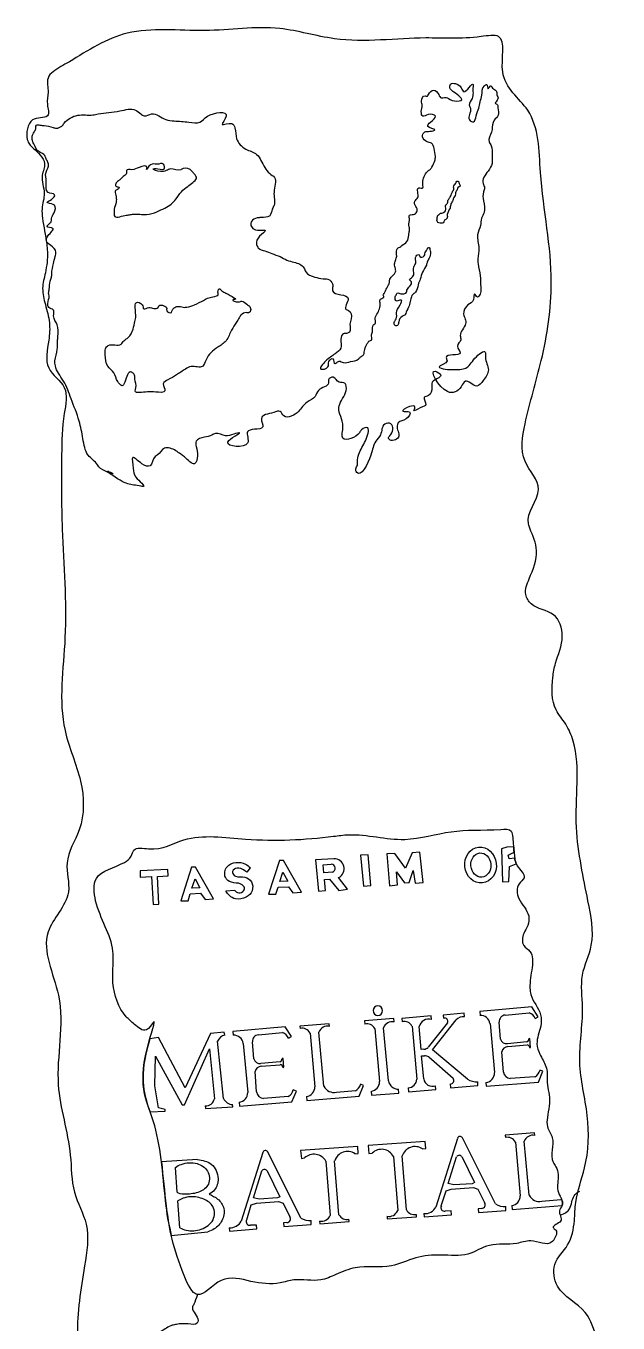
# Model space of a CAD drawing. Header units: millimetres. Extents: x -29311 to -3405, y 28913 to 42880.
# Drawn here: x -19828.2 to -19667.5, y 34679.3 to 35031.3 of the extents above; entities that cross this region are included whole.
import ezdxf

# ---------------------------------------------------------------- set-up
doc = ezdxf.new("R2010")
doc.units = ezdxf.units.MM
doc.layers.add('Yazılar', color=253, linetype='Continuous')

# ---------------------------------------------------------------- blocks, each defined once
blk = doc.blocks.new('ANTET')
at = {"layer": 'Yazılar', "color": 0}
for p, q in [((-18476.6, -52135.46, 0), (-18477.33, -52135.67, 0)), ((-18477.33, -52135.67, 0), (-18477.18, -52140.16, 0)), ((-18475.69, -52135.39, 0), (-18476.6, -52135.46, 0)), ((-18507.48, -52137.28, 0), (-18508.96, -52141.83, 0)), ((-18506.92, -52137.25, 0), (-18507.48, -52137.28, 0)), ((-18504.5, -52141.57, 0), (-18506.92, -52137.25, 0)), ((-18500.09, -52137.02, 0), (-18502.56, -52137.16, 0)), ((-18502.56, -52137.16, 0), (-18502.18, -52141.43, 0)), ((-18495.45, -52136.5, 0), (-18496.45, -52136.55, 0)), ((-18496.45, -52136.55, 0), (-18496.06, -52140.74, 0)), ((-18495.08, -52140.64, 0), (-18495.45, -52136.5, 0)), ((-18491.8, -52136.3, 0), (-18492.9, -52136.36, 0)), ((-18492.9, -52136.36, 0), (-18492.54, -52140.68, 0)), ((-18490.37, -52138.29, 0), (-18491.8, -52136.3, 0)), ((-18489.46, -52136.23, 0), (-18490.37, -52138.29, 0)), ((-18488.41, -52136.11, 0), (-18489.46, -52136.23, 0)), ((-18487.95, -52140.25, 0), (-18488.41, -52136.11, 0)), ((-18476.42, -52136.54, 0), (-18475.62, -52136.14, 0)), ((-18476.29, -52137.04, 0), (-18476.42, -52136.54, 0)), ((-18475.54, -52136.93, 0), (-18476.29, -52137.04, 0)), ((-18522.62, -52138.49, 0), (-18526.4, -52138.66, 0)), ((-18526.4, -52138.66, 0), (-18526.4, -52139.52, 0)), ((-18522.57, -52139.34, 0), (-18522.62, -52138.49, 0)), ((-18519.41, -52138.18, 0), (-18520.88, -52142.73, 0)), ((-18518.86, -52138.16, 0), (-18519.41, -52138.18, 0)), ((-18516.42, -52142.47, 0), (-18518.86, -52138.16, 0)), ((-18511.87, -52138.85, 0), (-18511.42, -52138.26, 0)), ((-18507.43, -52140.09, 0), (-18507, -52138.85, 0)), ((-18507, -52138.85, 0), (-18506.33, -52140.05, 0)), ((-18501.54, -52137.84, 0), (-18500.44, -52137.77, 0)), ((-18501.46, -52138.93, 0), (-18501.54, -52137.84, 0)), ((-18500.29, -52138.84, 0), (-18501.46, -52138.93, 0)), ((-18491.44, -52140.57, 0), (-18491.58, -52138.8, 0)), ((-18491.58, -52138.8, 0), (-18490.48, -52140.3, 0)), ((-18489.86, -52140.25, 0), (-18489.34, -52138.61, 0)), ((-18489.34, -52138.61, 0), (-18489.05, -52140.32, 0)), ((-18476.34, -52140.11, 0), (-18476.23, -52138.08, 0)), ((-18476.23, -52138.08, 0), (-18475.33, -52137.69, 0)), ((-18526.4, -52139.52, 0), (-18524.84, -52139.43, 0)), ((-18524.84, -52139.43, 0), (-18524.62, -52143.23, 0)), ((-18524.03, -52139.41, 0), (-18522.57, -52139.34, 0)), ((-18523.86, -52143.19, 0), (-18524.03, -52139.41, 0)), ((-18519.36, -52140.99, 0), (-18518.93, -52139.75, 0)), ((-18518.26, -52140.95, 0), (-18519.36, -52140.99, 0)), ((-18518.93, -52139.75, 0), (-18518.26, -52140.95, 0)), ((-18507.95, -52141.83, 0), (-18507.64, -52140.88, 0)), ((-18507.64, -52140.88, 0), (-18506.24, -52140.81, 0)), ((-18506.33, -52140.05, 0), (-18507.43, -52140.09, 0)), ((-18506.24, -52140.81, 0), (-18505.64, -52141.64, 0)), ((-18501.35, -52139.85, 0), (-18500.69, -52139.78, 0)), ((-18501.23, -52141.34, 0), (-18501.35, -52139.85, 0)), ((-18500.69, -52139.78, 0), (-18499.42, -52141.31, 0)), ((-18498.25, -52141.16, 0), (-18499.44, -52139.58, 0)), ((-18496.06, -52140.74, 0), (-18495.08, -52140.64, 0)), ((-18492.54, -52140.68, 0), (-18491.44, -52140.57, 0)), ((-18490.48, -52140.3, 0), (-18489.86, -52140.25, 0)), ((-18489.05, -52140.32, 0), (-18487.95, -52140.25, 0)), ((-18477.18, -52140.16, 0), (-18476.34, -52140.11, 0)), ((-18520.88, -52142.73, 0), (-18519.88, -52142.73, 0)), ((-18519.88, -52142.73, 0), (-18519.57, -52141.78, 0)), ((-18519.57, -52141.78, 0), (-18518.17, -52141.71, 0)), ((-18518.17, -52141.71, 0), (-18517.57, -52142.54, 0)), ((-18517.57, -52142.54, 0), (-18516.42, -52142.47, 0)), ((-18513.51, -52141.33, 0), (-18514.73, -52141.43, 0)), ((-18508.96, -52141.83, 0), (-18507.95, -52141.83, 0)), ((-18505.64, -52141.64, 0), (-18504.5, -52141.57, 0)), ((-18502.18, -52141.43, 0), (-18501.23, -52141.34, 0)), ((-18499.42, -52141.31, 0), (-18498.25, -52141.16, 0)), ((-18524.62, -52143.23, 0), (-18523.86, -52143.19, 0)), ((-18486.89, -52158.35, 0), (-18490.87, -52158.69, 0)), ((-18486.85, -52158.83, 0), (-18486.89, -52158.35, 0)), ((-18482.39, -52157.97, 0), (-18485.24, -52158.23, 0)), ((-18485.24, -52158.23, 0), (-18485.2, -52158.66, 0)), ((-18482.34, -52158.44, 0), (-18482.39, -52157.97, 0)), ((-18473.2, -52157.13, 0), (-18480.29, -52157.76, 0)), ((-18480.29, -52157.76, 0), (-18480.25, -52158.27, 0)), ((-18476.85, -52158.23, 0), (-18473.56, -52157.92, 0)), ((-18472.36, -52158.47, 0), (-18473.2, -52157.13, 0)), ((-18472.75, -52158.68, 0), (-18472.36, -52158.47, 0)), ((-18506.69, -52159.81, 0), (-18513.78, -52160.44, 0)), ((-18505.85, -52161.15, 0), (-18506.69, -52159.81, 0)), ((-18500.72, -52159.4, 0), (-18504.69, -52159.74, 0)), ((-18504.69, -52159.74, 0), (-18504.66, -52160.06, 0)), ((-18500.68, -52159.76, 0), (-18500.72, -52159.4, 0)), ((-18491.95, -52158.68, 0), (-18495.92, -52159.03, 0)), ((-18495.92, -52159.03, 0), (-18495.88, -52159.46, 0)), ((-18494.54, -52160.06, 0), (-18493.88, -52167.25, 0)), ((-18492.68, -52167.17, 0), (-18493.34, -52159.96, 0)), ((-18491.9, -52159.16, 0), (-18491.95, -52158.68, 0)), ((-18490.87, -52158.69, 0), (-18490.82, -52159.13, 0)), ((-18489.48, -52159.73, 0), (-18488.83, -52166.91, 0)), ((-18488.25, -52162.9, 0), (-18488.53, -52159.79, 0)), ((-18484.65, -52159.29, 0), (-18487.3, -52162.6, 0)), ((-18486.7, -52162.96, 0), (-18483.48, -52158.88, 0)), ((-18478.89, -52159.39, 0), (-18478.28, -52166.04, 0)), ((-18477.46, -52161.49, 0), (-18477.63, -52159.17, 0)), ((-18523.89, -52161.26, 0), (-18525.08, -52161.46, 0)), ((-18520.26, -52168.11, 0), (-18523.89, -52161.26, 0)), ((-18516.85, -52160.74, 0), (-18520.26, -52168.11, 0)), ((-18514.96, -52160.56, 0), (-18516.85, -52160.74, 0)), ((-18515.05, -52169.54, 0), (-18515.88, -52161.78, 0)), ((-18514.9, -52160.95, 0), (-18514.96, -52160.56, 0)), ((-18513.78, -52160.44, 0), (-18513.74, -52160.96, 0)), ((-18512.38, -52162.07, 0), (-18511.77, -52168.73, 0)), ((-18510.94, -52164.17, 0), (-18511.12, -52161.85, 0)), ((-18510.33, -52160.91, 0), (-18507.05, -52160.61, 0)), ((-18506.23, -52161.37, 0), (-18505.85, -52161.15, 0)), ((-18503.32, -52160.66, 0), (-18502.65, -52167.96, 0)), ((-18501.45, -52167.88, 0), (-18502.12, -52160.55, 0)), ((-18473.88, -52161.88, 0), (-18476.53, -52162.11, 0)), ((-18473.5, -52161.42, 0), (-18473.63, -52161.44, 0)), ((-18473.39, -52162.63, 0), (-18473.5, -52161.42, 0)), ((-18524.4, -52167.84, 0), (-18524.3, -52163.81, 0)), ((-18524.3, -52163.81, 0), (-18520.66, -52170.42, 0)), ((-18520.38, -52170.42, 0), (-18516.97, -52162.81, 0)), ((-18516.97, -52162.81, 0), (-18516.3, -52169.57, 0)), ((-18487.86, -52162.87, 0), (-18488.25, -52162.9, 0)), ((-18488.17, -52163.77, 0), (-18487.79, -52163.74, 0)), ((-18487.88, -52166.88, 0), (-18488.17, -52163.77, 0)), ((-18481.94, -52166.92, 0), (-18486.7, -52162.96, 0)), ((-18477.08, -52165.97, 0), (-18477.27, -52163.21, 0)), ((-18476.46, -52162.5, 0), (-18473.87, -52162.27, 0)), ((-18473.51, -52162.64, 0), (-18473.39, -52162.63, 0)), ((-18507.37, -52164.57, 0), (-18510.02, -52164.79, 0)), ((-18509.95, -52165.18, 0), (-18507.36, -52164.96, 0)), ((-18506.99, -52164.11, 0), (-18507.12, -52164.12, 0)), ((-18506.88, -52165.31, 0), (-18506.99, -52164.11, 0)), ((-18506.99, -52165.32, 0), (-18506.88, -52165.31, 0)), ((-18487.19, -52163.91, 0), (-18483.89, -52166.78, 0)), ((-18510.57, -52168.65, 0), (-18510.76, -52165.9, 0)), ((-18480.53, -52167.79, 0), (-18480.56, -52167.27, 0)), ((-18479.44, -52167.37, 0), (-18479.4, -52167.88, 0)), ((-18479.4, -52167.88, 0), (-18472.3, -52167.31, 0)), ((-18472.79, -52166.59, 0), (-18476.14, -52166.85, 0)), ((-18472.3, -52167.31, 0), (-18471.7, -52165.84, 0)), ((-18471.7, -52165.84, 0), (-18472.11, -52165.7, 0)), ((-18523.88, -52170.83, 0), (-18524.4, -52167.84, 0)), ((-18505.78, -52170, 0), (-18505.18, -52168.53, 0)), ((-18505.18, -52168.53, 0), (-18505.6, -52168.38, 0)), ((-18497.16, -52168.51, 0), (-18499.75, -52168.71, 0)), ((-18496.67, -52169.23, 0), (-18496.07, -52167.76, 0)), ((-18496.07, -52167.76, 0), (-18496.48, -52167.62, 0)), ((-18495.04, -52168.58, 0), (-18495, -52169.09, 0)), ((-18495, -52169.09, 0), (-18491.29, -52168.8, 0)), ((-18491.29, -52168.8, 0), (-18491.32, -52168.28, 0)), ((-18490.01, -52168.11, 0), (-18489.96, -52168.63, 0)), ((-18489.96, -52168.63, 0), (-18486.25, -52168.33, 0)), ((-18486.25, -52168.33, 0), (-18486.28, -52167.82, 0)), ((-18484.29, -52167.57, 0), (-18484.24, -52168.08, 0)), ((-18484.24, -52168.08, 0), (-18480.53, -52167.79, 0)), ((-18523, -52171.05, 0), (-18523.88, -52170.83, 0)), ((-18520.66, -52170.42, 0), (-18520.38, -52170.42, 0)), ((-18517.54, -52170.56, 0), (-18517.53, -52170.9, 0)), ((-18517.53, -52170.9, 0), (-18513.81, -52170.69, 0)), ((-18513.81, -52170.69, 0), (-18513.83, -52170.34, 0)), ((-18512.93, -52170.06, 0), (-18512.88, -52170.57, 0)), ((-18512.88, -52170.57, 0), (-18505.78, -52170, 0)), ((-18506.28, -52169.27, 0), (-18509.62, -52169.53, 0)), ((-18503.81, -52169.29, 0), (-18503.77, -52169.8, 0)), ((-18503.77, -52169.8, 0), (-18496.67, -52169.23, 0)), ((-18525.04, -52171.36, 0), (-18523, -52171.25, 0)), ((-18523, -52171.25, 0), (-18523, -52171.05, 0)), ((-18472.85, -52174.19, 0), (-18476.82, -52174.53, 0)), ((-18472.81, -52174.55, 0), (-18472.85, -52174.19, 0)), ((-18496.85, -52176.05, 0), (-18504.61, -52176.58, 0)), ((-18496.77, -52177.01, 0), (-18496.85, -52176.05, 0)), ((-18487.68, -52175.39, 0), (-18495.45, -52175.92, 0)), ((-18495.45, -52175.92, 0), (-18495.34, -52177.01, 0)), ((-18487.61, -52176.35, 0), (-18487.68, -52175.39, 0)), ((-18483.32, -52174.95, 0), (-18486.23, -52184.27, 0)), ((-18478.14, -52183.85, 0), (-18482.64, -52174.87, 0)), ((-18476.82, -52174.53, 0), (-18476.79, -52174.85, 0)), ((-18475.45, -52175.45, 0), (-18474.78, -52182.75, 0)), ((-18473.58, -52182.68, 0), (-18474.25, -52175.35, 0)), ((-18518.6, -52177.81, 0), (-18523.5, -52178.15, 0)), ((-18509.75, -52176.86, 0), (-18512.66, -52186.18, 0)), ((-18504.57, -52185.76, 0), (-18509.07, -52176.78, 0)), ((-18504.61, -52176.58, 0), (-18504.5, -52177.67, 0)), ((-18504.5, -52177.67, 0), (-18504.06, -52177.61, 0)), ((-18497.22, -52177.04, 0), (-18496.77, -52177.01, 0)), ((-18495.34, -52177.01, 0), (-18494.89, -52176.95, 0)), ((-18492.01, -52177.4, 0), (-18491.42, -52184.74, 0)), ((-18490.23, -52184.65, 0), (-18490.81, -52177.34, 0)), ((-18488.05, -52176.38, 0), (-18487.61, -52176.35, 0)), ((-18484.56, -52181.09, 0), (-18483.43, -52177.44, 0)), ((-18482.73, -52177.43, 0), (-18480.98, -52180.96, 0)), ((-18521.36, -52182.27, 0), (-18521.6, -52178.91, 0)), ((-18510.99, -52183, 0), (-18509.86, -52179.35, 0)), ((-18509.16, -52179.35, 0), (-18507.41, -52182.87, 0)), ((-18501.17, -52178.06, 0), (-18500.59, -52185.4, 0)), ((-18499.39, -52185.31, 0), (-18499.98, -52178, 0)), ((-18483.79, -52181.28, 0), (-18484.56, -52181.09, 0)), ((-18481.31, -52181.12, 0), (-18483.79, -52181.28, 0)), ((-18480.98, -52180.96, 0), (-18481.31, -52181.12, 0)), ((-18510.22, -52183.19, 0), (-18510.99, -52183, 0)), ((-18507.74, -52183.03, 0), (-18510.22, -52183.19, 0)), ((-18507.41, -52182.87, 0), (-18507.74, -52183.03, 0)), ((-18485.5, -52184.11, 0), (-18484.86, -52182.05, 0)), ((-18484.86, -52182.05, 0), (-18484.17, -52181.83, 0)), ((-18484.17, -52181.83, 0), (-18481.15, -52181.62, 0)), ((-18481.15, -52181.62, 0), (-18480.55, -52181.83, 0)), ((-18480.55, -52181.83, 0), (-18479.63, -52183.67, 0)), ((-18521, -52187.11, 0), (-18521.27, -52183.43, 0)), ((-18511.92, -52186.02, 0), (-18511.29, -52183.96, 0)), ((-18511.29, -52183.96, 0), (-18510.6, -52183.75, 0)), ((-18510.6, -52183.75, 0), (-18507.58, -52183.53, 0)), ((-18507.58, -52183.53, 0), (-18506.98, -52183.74, 0)), ((-18506.98, -52183.74, 0), (-18506.06, -52185.58, 0)), ((-18484.15, -52184.8, 0), (-18484.98, -52184.83, 0)), ((-18484.11, -52185.31, 0), (-18484.15, -52184.8, 0)), ((-18480.03, -52184.46, 0), (-18480.49, -52184.5, 0)), ((-18480.49, -52184.5, 0), (-18480.44, -52185.01, 0)), ((-18480.44, -52185.01, 0), (-18476.73, -52184.72, 0)), ((-18476.73, -52184.72, 0), (-18476.76, -52184.2, 0)), ((-18475.94, -52184.08, 0), (-18475.89, -52184.59, 0)), ((-18475.89, -52184.59, 0), (-18469.1, -52184.05, 0)), ((-18469.29, -52183.3, 0), (-18471.87, -52183.5, 0)), ((-18510.58, -52186.71, 0), (-18511.41, -52186.74, 0)), ((-18510.54, -52187.22, 0), (-18510.58, -52186.71, 0)), ((-18506.46, -52186.37, 0), (-18506.92, -52186.41, 0)), ((-18506.92, -52186.41, 0), (-18506.87, -52186.92, 0)), ((-18506.87, -52186.92, 0), (-18503.16, -52186.63, 0)), ((-18503.16, -52186.63, 0), (-18503.19, -52186.11, 0)), ((-18502.04, -52186.18, 0), (-18502.01, -52186.54, 0)), ((-18502.01, -52186.54, 0), (-18498.03, -52186.24, 0)), ((-18498.03, -52186.24, 0), (-18498.06, -52185.93, 0)), ((-18492.87, -52185.52, 0), (-18492.84, -52185.88, 0)), ((-18492.84, -52185.88, 0), (-18488.87, -52185.58, 0)), ((-18488.87, -52185.58, 0), (-18488.89, -52185.27, 0)), ((-18487.87, -52185.16, 0), (-18487.82, -52185.62, 0)), ((-18487.82, -52185.62, 0), (-18484.11, -52185.31, 0)), ((-18522.15, -52188.15, 0), (-18517.2, -52187.63, 0)), ((-18514.3, -52187.07, 0), (-18514.25, -52187.53, 0)), ((-18514.25, -52187.53, 0), (-18510.54, -52187.22, 0))]:
    blk.add_line(p, q, dxfattribs=at)
for centre, radius, start, end in [((-18500.04, -52138.37, 0), 1.35, 296.3146, 92.2448), ((-18500.44, -52138.32, 0), 0.544, 285.7002, 89.8304), ((-18494.11, -52157.63, 0), 0.643, 0, 180), ((-18494.11, -52157.63, 0), 0.643, 180, 0), ((-18482.46, -52159.84, 0), 1.4, 85.2348, 136.878), ((-18480.2, -52159.59, 0), 1.32, 8.9885, 92.4504), ((-18476.79, -52159.07, 0), 0.845, 93.5753, 186.7171), ((-18474.05, -52159.26, 0), 1.43, 24.0941, 70.1751), ((-18504.36, -52161.19, 0), 1.17, 26.8717, 104.7206), ((-18500.93, -52161.01, 0), 1.28, 78.7508, 159.2348), ((-18495.58, -52160.59, 0), 1.17, 26.8717, 104.7206), ((-18492.15, -52160.41, 0), 1.28, 78.7508, 159.2348), ((-18490.53, -52160.26, 0), 1.17, 26.8717, 104.7206), ((-18487.22, -52160.13, 0), 1.35, 73.9687, 165.5707), ((-18485.05, -52159.08, 0), 0.445, 331.9713, 109.8082), ((-18514.69, -52162.19, 0), 1.25, 99.5329, 160.7685), ((-18513.68, -52162.28, 0), 1.32, 8.9885, 92.4504), ((-18510.28, -52161.75, 0), 0.845, 93.5753, 186.7171), ((-18507.53, -52161.95, 0), 1.43, 24.0941, 70.1751), ((-18476.67, -52161.31, 0), 0.808, 192.7116, 279.6506), ((-18474.09, -52161.47, 0), 0.459, 296.8534, 4.4459), ((-18488.06, -52161.7, 0), 1.19, 279.6077, 310.0793), ((-18487.81, -52164.93, 0), 1.19, 58.769, 89.2406), ((-18476.42, -52163.37, 0), 0.87, 92.8643, 169.9091), ((-18473.89, -52162.66, 0), 0.385, 2.7673, 86.8525), ((-18510.16, -52163.99, 0), 0.808, 192.7116, 279.6506), ((-18509.9, -52166.05, 0), 0.87, 92.8643, 169.9091), ((-18507.58, -52164.16, 0), 0.459, 296.8534, 4.4459), ((-18507.38, -52165.34, 0), 0.385, 2.7673, 86.8525), ((-18495.22, -52167.25, 0), 1.34, 277.5487, 0.0587), ((-18491.34, -52166.92, 0), 1.36, 190.5203, 271.082), ((-18490.06, -52166.88, 0), 1.23, 272.4392, 358.5524), ((-18486.7, -52166.7, 0), 1.2, 188.6528, 290.3313), ((-18484.28, -52167.09, 0), 0.489, 268.8969, 38.1412), ((-18480.75, -52165.13, 0), 2.15, 236.5586, 275.1283), ((-18479.62, -52166.05, 0), 1.34, 277.5487, 0.0587), ((-18476.06, -52165.82, 0), 1.03, 188.142, 265.8309), ((-18473.49, -52165.35, 0), 1.43, 299.5441, 345.6252), ((-18513.11, -52168.73, 0), 1.34, 277.5487, 0.0587), ((-18509.55, -52168.5, 0), 1.03, 188.142, 265.8309), ((-18506.98, -52168.03, 0), 1.43, 299.5441, 345.6252), ((-18503.99, -52167.96, 0), 1.34, 277.5487, 0.0587), ((-18500.05, -52167.15, 0), 1.58, 207.6157, 280.9899), ((-18497.86, -52167.27, 0), 1.43, 299.5441, 345.6252), ((-18517.49, -52169.35, 0), 1.21, 267.7324, 349.4348), ((-18513.85, -52169.05, 0), 1.3, 202.1449, 271.1655), ((-18489.07, -52177.9, 0), 1.83, 56.328, 162.1932), ((-18482.96, -52175.06, 0), 0.375, 29.8612, 162.6497), ((-18476.49, -52175.98, 0), 1.17, 26.8717, 104.7206), ((-18473.06, -52175.8, 0), 1.28, 78.7508, 159.2348), ((-18509.39, -52176.97, 0), 0.375, 29.8612, 162.6497), ((-18502.79, -52178.93, 0), 1.83, 28.1277, 133.9929), ((-18498.23, -52178.56, 0), 1.83, 56.328, 162.1932), ((-18493.62, -52178.27, 0), 1.83, 28.1277, 133.9929), ((-18483.08, -52177.68, 0), 0.427, 35.0991, 145.0732), ((-18509.51, -52179.59, 0), 0.427, 35.0991, 145.0732), ((-18476.12, -52182.75, 0), 1.34, 277.5487, 0.0587), ((-18472.18, -52181.94, 0), 1.58, 207.6157, 280.9899), ((-18469.99, -52182.06, 0), 1.43, 299.5441, 304.8334), ((-18492.61, -52184.27, 0), 1.28, 258.0713, 338.5553), ((-18489.18, -52184.13, 0), 1.17, 206.1921, 284.0411), ((-18487.77, -52183.39, 0), 1.78, 266.9534, 330.1797), ((-18485.07, -52184.35, 0), 0.489, 151.1208, 280.3652), ((-18480.02, -52183.97, 0), 0.489, 268.8969, 38.1412), ((-18476.95, -52182.05, 0), 2.15, 236.5586, 275.1283), ((-18514.2, -52185.3, 0), 1.78, 266.9534, 330.1797), ((-18511.5, -52186.26, 0), 0.489, 151.1208, 280.3652), ((-18506.45, -52185.88, 0), 0.489, 268.8969, 38.1412), ((-18503.38, -52183.97, 0), 2.15, 236.5586, 275.1283), ((-18501.78, -52184.93, 0), 1.28, 258.0713, 338.5553), ((-18498.34, -52184.79, 0), 1.17, 206.1921, 284.0411)]:
    blk.add_arc(centre, radius, start, end, dxfattribs=at)
for centre, major_axis, ratio in [((-18480.18, -52137.87, 0), (0.26, -2.41), 0.888812), ((-18480.13, -52137.88, 0), (0.14, -1.64), 0.823942)]:
    blk.add_ellipse(centre, major_axis=major_axis, ratio=ratio, dxfattribs=at)
for points, knots in [([(-18535.99, -52028.91, 0), (-18533.48, -52027.35, 0), (-18527.87, -52023.78, 0), (-18517.67, -52025.21, 0), (-18508.24, -52023.61, 0), (-18498.51, -52026.7, 0), (-18488.96, -52025.33, 0), (-18482.23, -52025.91, 0), (-18476.31, -52024.86, 0), (-18478.37, -52031.61, 0), (-18472.2, -52035.52, 0), (-18472.3, -52046.38, 0), (-18469.79, -52057.28, 0), (-18471.58, -52068.99, 0), (-18473.97, -52076.61, 0), (-18475.07, -52082.99, 0), (-18470.84, -52086.99, 0), (-18474.22, -52090.25, 0), (-18473.18, -52092.99, 0), (-18472.05, -52095.47, 0), (-18473.34, -52098.45, 0), (-18474.36, -52100.95, 0), (-18473.04, -52103.19, 0), (-18469.89, -52103.27, 0), (-18468.61, -52107.18, 0), (-18469.96, -52109.9, 0), (-18470.54, -52113.21, 0), (-18470.57, -52116.38, 0), (-18468.47, -52118.74, 0), (-18467.11, -52122.03, 0), (-18466.97, -52126.86, 0), (-18467.38, -52132.5, 0), (-18466.57, -52137.86, 0), (-18465.54, -52143.07, 0), (-18464.44, -52148.24, 0), (-18466.8, -52152.8, 0), (-18465.99, -52158.24, 0), (-18467.28, -52164.6, 0), (-18465.34, -52171.75, 0), (-18465.55, -52178.29, 0), (-18467.35, -52182.84, 0), (-18467.37, -52186.42, 0), (-18467.97, -52189.51, 0), (-18470.58, -52191.77, 0), (-18469.91, -52196.12, 0), (-18465.64, -52197.82, 0), (-18464.35, -52202.4, 0), (-18462.86, -52208.13, 0), (-18462.59, -52216.05, 0), (-18465.02, -52224.16, 0), (-18465.05, -52231.84, 0), (-18467.75, -52237.35, 0), (-18465.7, -52243.92, 0), (-18465.78, -52251.68, 0), (-18467.33, -52263.34, 0), (-18466.2, -52270.33, 0), (-18467.78, -52278.88, 0), (-18462.74, -52277.8, 0), (-18464.24, -52285.98, 0), (-18460.74, -52291.2, 0), (-18463.93, -52294.48, 0), (-18465.71, -52296.33, 0), (-18466.12, -52298.45, 0), (-18463.98, -52300.67, 0), (-18468.21, -52302.01, 0), (-18468.02, -52299.02, 0), (-18469.79, -52302.2, 0), (-18467.62, -52304.45, 0), (-18470.78, -52304.33, 0), (-18471.63, -52302.51, 0), (-18472.48, -52304.94, 0), (-18470.14, -52307, 0), (-18474.41, -52306.29, 0), (-18476.6, -52307.57, 0), (-18481.23, -52308.65, 0), (-18480.06, -52305.49, 0), (-18482.96, -52305.02, 0), (-18482.81, -52307.09, 0), (-18484.91, -52307.73, 0), (-18487.24, -52307.08, 0), (-18488.07, -52304.51, 0), (-18490.56, -52304.44, 0), (-18491.74, -52306.25, 0), (-18495.11, -52306.03, 0), (-18498.42, -52305.91, 0), (-18501.52, -52306.72, 0), (-18504.63, -52304.23, 0), (-18504.4, -52306.08, 0), (-18505.5, -52307.69, 0), (-18508.39, -52306, 0), (-18511.23, -52306.38, 0), (-18513.94, -52306.52, 0), (-18516.01, -52305.84, 0), (-18518, -52305.12, 0), (-18519.47, -52305.35, 0), (-18521.31, -52304.5, 0), (-18519.5, -52303.74, 0), (-18517.55, -52304.26, 0), (-18518.6, -52302.27, 0), (-18520.18, -52303.25, 0), (-18520.73, -52300.64, 0), (-18522.77, -52303.89, 0), (-18525.56, -52301.33, 0), (-18529.58, -52301.12, 0), (-18528.9, -52297.68, 0), (-18529.21, -52295.67, 0), (-18529.63, -52293.28, 0), (-18530.33, -52291.2, 0), (-18529.78, -52287.69, 0), (-18530.65, -52281.49, 0), (-18530.99, -52273.96, 0), (-18535.74, -52264.12, 0), (-18531.07, -52254.61, 0), (-18536.11, -52243.65, 0), (-18531.28, -52233.59, 0), (-18534.61, -52222.29, 0), (-18532.93, -52212, 0), (-18535.52, -52201.69, 0), (-18534.14, -52193.66, 0), (-18533.04, -52186.8, 0), (-18535.79, -52182.25, 0), (-18535.6, -52175.65, 0), (-18538.68, -52166.85, 0), (-18535.79, -52156.8, 0), (-18540.9, -52147.46, 0), (-18535.21, -52142.41, 0), (-18536.98, -52137.19, 0), (-18533.85, -52132.68, 0), (-18534.05, -52126.16, 0), (-18537.89, -52118.07, 0), (-18535.97, -52106.21, 0), (-18537.06, -52093.91, 0), (-18537.09, -52083.62, 0), (-18536.95, -52077.44, 0), (-18535.92, -52072.87, 0), (-18539.62, -52070.62, 0), (-18538.76, -52067.1, 0), (-18538.56, -52064.25, 0), (-18539.23, -52061.94, 0), (-18539.81, -52059.66, 0), (-18539.13, -52057.3, 0), (-18538.9, -52055.27, 0), (-18539.12, -52052.79, 0), (-18539.58, -52050.84, 0), (-18539.8, -52048.55, 0), (-18539.09, -52046.64, 0), (-18540.03, -52044.62, 0), (-18538.88, -52042.39, 0), (-18540.92, -52040.64, 0), (-18542.01, -52039.54, 0), (-18541.61, -52036.67, 0), (-18539.98, -52036.53, 0), (-18538.53, -52036.35, 0), (-18539.17, -52034.54, 0), (-18538.71, -52033.01, 0), (-18539.3, -52030.79, 0), (-18537.51, -52029.79, 0), (-18536.46, -52029.14, 0), (-18535.99, -52028.91, 0)], [0, 0, 0, 0, 0.881414, 1.936383, 2.954443, 3.709645, 4.947379, 5.699414, 5.937772, 6.417387, 7.040144, 7.900896, 9.401569, 10.468242, 11.357192, 11.861116, 12.287399, 12.774481, 12.836556, 13.152515, 13.550317, 13.765992, 13.913776, 14.249954, 14.566443, 14.944251, 15.140121, 15.582304, 15.813577, 16.063877, 16.634583, 17.239381, 17.761687, 18.24688, 18.853317, 19.273726, 19.713525, 20.456569, 21.18741, 21.899033, 22.381281, 22.629331, 22.971697, 23.289416, 23.584904, 24.103549, 24.501799, 24.935182, 25.906791, 26.816319, 27.452759, 28.202159, 28.520229, 29.465063, 30.544385, 31.855135, 32.187026, 32.324574, 33.092549, 33.698199, 34.084971, 34.293946, 34.47328, 34.684831, 34.974274, 35.067715, 35.289147, 35.495874, 35.737033, 35.808593, 35.973804, 36.154282, 36.486352, 36.651609, 37.091679, 37.210773, 37.42482, 37.540704, 37.70472, 37.974344, 38.196185, 38.425369, 38.529096, 38.807935, 39.312252, 39.532264, 39.848401, 39.894212, 40.034097, 40.331047, 40.679555, 40.917913, 41.126981, 41.336004, 41.520283, 41.627194, 41.750148, 41.91749, 42.036987, 42.156143, 42.31932, 42.462502, 42.899586, 43.187305, 43.426224, 43.750185, 43.910186, 44.090938, 44.521944, 44.872048, 46.004823, 46.758728, 48.008643, 48.79577, 50.162961, 51.016604, 52.23522, 53.216359, 54.174811, 54.743182, 55.204335, 55.708284, 56.666486, 57.888545, 58.757827, 59.364356, 59.75877, 60.237093, 60.897045, 61.615856, 62.875365, 64.350964, 65.358879, 65.918997, 66.270735, 66.609962, 66.985634, 67.224024, 67.477458, 67.700398, 67.914285, 68.199665, 68.309984, 68.660088, 68.78967, 69.009963, 69.260361, 69.420373, 69.659338, 69.834449, 70.104088, 70.217456, 70.313174, 70.468922, 70.634108, 70.82651, 71.060195, 71.169402, 71.169402, 71.169402, 71.169402]), ([(-18487, -52054.53, 0), (-18487.05, -52054.3, 0), (-18487.13, -52053.9, 0), (-18487.51, -52054.48, 0), (-18487.75, -52054.79, 0), (-18487.75, -52055.38, 0), (-18488.46, -52055.51, 0), (-18488.46, -52054.94, 0), (-18489.27, -52055.36, 0), (-18488.71, -52056.13, 0), (-18489.38, -52056.75, 0), (-18489.21, -52057.45, 0), (-18489.24, -52058.12, 0), (-18490.04, -52058.45, 0), (-18489.37, -52058.78, 0), (-18489.78, -52059.41, 0), (-18490.19, -52059.72, 0), (-18490.18, -52060.31, 0), (-18490.78, -52060.42, 0), (-18491.15, -52060.35, 0), (-18491.53, -52060.21, 0), (-18491.61, -52060.57, 0), (-18491.87, -52060.84, 0), (-18491.66, -52061.5, 0), (-18491.24, -52061.27, 0), (-18490.72, -52061.16, 0), (-18491.24, -52062.22, 0), (-18491.73, -52062.75, 0), (-18491.46, -52063.68, 0), (-18491.84, -52064.07, 0), (-18491.98, -52064.41, 0), (-18491.77, -52064.78, 0), (-18491.28, -52064.64, 0), (-18491.34, -52064, 0), (-18490.97, -52063.44, 0), (-18490.36, -52063.27, 0), (-18490.21, -52062.65, 0), (-18489.84, -52062.07, 0), (-18489.69, -52061.28, 0), (-18489.57, -52060.72, 0), (-18489.3, -52060.36, 0), (-18488.77, -52060.05, 0), (-18488.71, -52059.19, 0), (-18488.31, -52058.34, 0), (-18488.11, -52057.37, 0), (-18487.54, -52056.71, 0), (-18487.42, -52056, 0), (-18487.13, -52055.48, 0), (-18486.91, -52054.95, 0), (-18486.99, -52054.61, 0), (-18487, -52054.53, 0)], [0, 0, 0, 0, 0.049372, 0.082257, 0.153082, 0.184188, 0.244524, 0.26784, 0.31194, 0.404782, 0.469515, 0.5432, 0.605448, 0.663391, 0.698154, 0.758589, 0.829022, 0.85686, 0.91568, 0.96551, 0.990262, 1.008561, 1.058764, 1.105397, 1.155226, 1.174508, 1.242025, 1.359275, 1.443942, 1.477256, 1.517023, 1.546556, 1.58298, 1.627982, 1.716577, 1.764332, 1.79981, 1.895163, 1.973941, 2.036952, 2.064246, 2.106919, 2.211377, 2.292538, 2.393533, 2.50225, 2.544629, 2.604508, 2.682351, 2.706541, 2.706541, 2.706541, 2.706541]), ([(-18513.58, -52060.95, 0), (-18513.97, -52060.7, 0), (-18514.54, -52060.34, 0), (-18515.22, -52060.08, 0), (-18515.62, -52059.56, 0), (-18515.81, -52059.93, 0), (-18515.88, -52060.18, 0), (-18515.61, -52060.66, 0), (-18516.88, -52060.77, 0), (-18517.74, -52061.24, 0), (-18518.91, -52061.88, 0), (-18519.79, -52062.14, 0), (-18520.51, -52062.26, 0), (-18521.04, -52062, 0), (-18521.65, -52062.16, 0), (-18522.05, -52062.48, 0), (-18522.06, -52063.1, 0), (-18522.9, -52062.83, 0), (-18522.69, -52062.26, 0), (-18523.19, -52061.95, 0), (-18523.82, -52061.82, 0), (-18523.95, -52062.37, 0), (-18524.6, -52062.43, 0), (-18525.14, -52062.04, 0), (-18526, -52062.67, 0), (-18525.98, -52061.66, 0), (-18527.07, -52061.33, 0), (-18527.07, -52062.57, 0), (-18526.9, -52063.39, 0), (-18527.17, -52064.48, 0), (-18527.33, -52065.28, 0), (-18527.7, -52065.99, 0), (-18528.09, -52066.43, 0), (-18528.63, -52066.71, 0), (-18529.11, -52067.68, 0), (-18530.47, -52066.96, 0), (-18531.21, -52067.89, 0), (-18531.08, -52068.91, 0), (-18531.05, -52070.22, 0), (-18529.78, -52071.02, 0), (-18529.62, -52072.1, 0), (-18529.19, -52072.61, 0), (-18528.77, -52073.03, 0), (-18528.26, -52071.98, 0), (-18528.02, -52070.65, 0), (-18527.08, -52071.28, 0), (-18527.17, -52072.13, 0), (-18526.78, -52072.85, 0), (-18527.33, -52074.02, 0), (-18525.34, -52073.58, 0), (-18524.41, -52073.7, 0), (-18522.56, -52073.87, 0), (-18523.56, -52072.5, 0), (-18522.38, -52071.96, 0), (-18521.45, -52071.36, 0), (-18520.4, -52070.71, 0), (-18519.31, -52070, 0), (-18517.84, -52070.68, 0), (-18517.36, -52068.76, 0), (-18516.14, -52067.77, 0), (-18514.52, -52066.82, 0), (-18514.11, -52065.35, 0), (-18513.38, -52064.41, 0), (-18512.99, -52063.69, 0), (-18512.64, -52063.16, 0), (-18512.12, -52062.84, 0), (-18511.55, -52063.03, 0), (-18511.32, -52062.57, 0), (-18511.43, -52062.05, 0), (-18512, -52061.81, 0), (-18512.49, -52061.21, 0), (-18513.04, -52061.63, 0), (-18514.28, -52061.17, 0), (-18513.23, -52061.13, 0), (-18513.49, -52061, 0), (-18513.58, -52060.95, 0)], [0, 0, 0, 0, 0.134686, 0.19654, 0.239722, 0.270111, 0.288154, 0.320746, 0.401537, 0.538174, 0.672616, 0.783374, 0.815398, 0.887542, 0.949318, 0.994318, 1.032387, 1.09953, 1.131342, 1.183882, 1.251104, 1.274832, 1.333181, 1.401825, 1.47474, 1.53184, 1.617966, 1.686607, 1.821117, 1.896661, 2.014177, 2.066395, 2.133922, 2.186995, 2.247189, 2.421402, 2.481607, 2.562996, 2.722496, 2.842622, 2.973982, 3.019268, 3.054633, 3.117549, 3.281339, 3.324522, 3.396619, 3.517645, 3.557928, 3.724801, 3.838035, 3.963081, 4.060847, 4.143686, 4.275292, 4.421485, 4.506967, 4.659062, 4.763456, 4.996078, 5.139681, 5.302534, 5.428068, 5.497804, 5.545902, 5.62023, 5.662666, 5.696044, 5.750107, 5.803143, 5.87964, 5.930289, 6.009796, 6.051407, 6.074198, 6.074198, 6.074198, 6.074198]), ([(-18470.23, -52188.73, 0), (-18469.95, -52188.24, 0), (-18469.57, -52187.58, 0), (-18470.76, -52186.85, 0), (-18468.61, -52186.32, 0), (-18469.83, -52184.92, 0), (-18468.59, -52183.72, 0), (-18469.85, -52182.39, 0), (-18469.63, -52180.63, 0), (-18469.58, -52179.2, 0), (-18470.56, -52177.95, 0), (-18470.53, -52176.52, 0), (-18470.18, -52174.82, 0), (-18471.26, -52173.53, 0), (-18471.05, -52171.48, 0), (-18470.6, -52169.61, 0), (-18471.21, -52167.65, 0), (-18471.05, -52166.34, 0), (-18471.32, -52164.86, 0), (-18472.15, -52163.7, 0), (-18472.76, -52161.79, 0), (-18471.94, -52160.06, 0), (-18471.87, -52157.62, 0), (-18473.31, -52156.19, 0), (-18473.57, -52153.91, 0), (-18473.16, -52152.09, 0), (-18472.98, -52149.69, 0), (-18474.66, -52148.83, 0), (-18474.47, -52147.19, 0), (-18473.66, -52146.1, 0), (-18473.45, -52144.2, 0), (-18475.16, -52142.84, 0), (-18475.4, -52140.59, 0), (-18473.72, -52139.43, 0), (-18475.48, -52138.05, 0), (-18475.6, -52136.14, 0), (-18475.78, -52134.65, 0), (-18475.9, -52132.92, 0), (-18479.67, -52133.23, 0), (-18483.9, -52132.91, 0), (-18490.92, -52135.15, 0), (-18496.24, -52133.44, 0), (-18503.42, -52134.44, 0), (-18510.72, -52134.77, 0), (-18519.61, -52133.42, 0), (-18523.88, -52136.18, 0), (-18527.25, -52135.29, 0), (-18527.54, -52136.87, 0), (-18529.35, -52138.17, 0), (-18532.92, -52138.78, 0), (-18532.43, -52144.47, 0), (-18529.85, -52147.85, 0), (-18530.07, -52151.78, 0), (-18530.18, -52154.8, 0), (-18529.14, -52157.84, 0), (-18527.15, -52159.46, 0), (-18525.59, -52160.88, 0), (-18523.81, -52157.74, 0), (-18527.35, -52167.43, 0), (-18523.69, -52172.4, 0), (-18523.1, -52184.28, 0), (-18521.7, -52190.76, 0), (-18518.67, -52197.55, 0), (-18515.36, -52193.19, 0), (-18511.35, -52194.5, 0), (-18508.03, -52194.87, 0), (-18504.97, -52193.84, 0), (-18502.29, -52194.56, 0), (-18499.63, -52193.33, 0), (-18496.56, -52192.03, 0), (-18492.66, -52192.78, 0), (-18489.02, -52190.97, 0), (-18485.49, -52190.65, 0), (-18481.95, -52191.13, 0), (-18478.9, -52188.95, 0), (-18475.79, -52189.56, 0), (-18473.14, -52188.47, 0), (-18471.04, -52189.68, 0), (-18470.31, -52188.83, 0), (-18470.23, -52188.73, 0)], [0, 0, 0, 0, 0.136607, 0.18372, 0.316518, 0.454885, 0.538674, 0.750805, 0.850707, 1.072722, 1.145551, 1.312871, 1.479434, 1.643428, 1.768318, 2.075223, 2.210746, 2.370885, 2.466397, 2.652579, 2.794984, 3.041529, 3.197357, 3.50061, 3.588901, 3.870669, 4.089084, 4.20394, 4.370451, 4.491455, 4.621089, 4.891421, 5.091267, 5.197915, 5.384339, 5.555955, 5.773419, 5.863268, 6.004284, 6.680967, 7.319736, 8.084525, 8.289657, 9.482954, 10.320241, 10.814206, 11.014804, 11.106096, 11.229897, 11.669744, 11.971428, 12.698567, 12.924713, 13.122584, 13.617847, 13.771293, 13.948421, 14.089385, 14.45794, 15.508998, 16.604924, 17.582926, 17.896708, 18.273437, 18.677356, 19.074883, 19.264398, 19.628351, 19.846012, 20.126451, 20.616899, 20.964277, 21.310683, 21.674876, 21.989443, 22.360965, 22.55573, 22.841744, 22.880309, 22.880309, 22.880309, 22.880309]), ([(-18513.51, -52141.33, 0), (-18513.41, -52141.44, 0), (-18513.13, -52141.74, 0), (-18512.43, -52141.61, 0), (-18512.07, -52140.91, 0), (-18512.88, -52140.21, 0), (-18513.93, -52140.42, 0), (-18515.09, -52139.53, 0), (-18514.79, -52137.95, 0), (-18513.4, -52137.41, 0), (-18512.17, -52137.58, 0), (-18511.63, -52138.07, 0), (-18511.42, -52138.26, 0)], [0, 0, 0, 0, 0.0451187, 0.1173415, 0.1723501, 0.2433028, 0.3739764, 0.4801856, 0.6246924, 0.7577294, 0.8891843, 0.9736103, 0.9736103, 0.9736103, 0.9736103]), ([(-18511.87, -52138.85, 0), (-18512.08, -52138.71, 0), (-18512.53, -52138.39, 0), (-18513.38, -52138.13, 0), (-18514.06, -52138.89, 0), (-18513.26, -52139.66, 0), (-18512.22, -52139.31, 0), (-18511.09, -52140.09, 0), (-18511.01, -52141.43, 0), (-18512.02, -52142.38, 0), (-18513.29, -52142.65, 0), (-18514.26, -52142.1, 0), (-18514.58, -52141.64, 0), (-18514.73, -52141.43, 0)], [0, 0, 0, 0, 0.075215, 0.168037, 0.238595, 0.300863, 0.431742, 0.538552, 0.662721, 0.777545, 0.926943, 1.018413, 1.094525, 1.094525, 1.094525, 1.094525]), ([(-18525.08, -52161.46, 0), (-18525.2, -52161.9, 0), (-18526.59, -52166.75, 0), (-18525.82, -52169.16, 0), (-18525.04, -52171.36, 0)], [14.3726589, 14.3726589, 14.3726589, 14.3726589, 14.4579398, 15.2784301, 15.2784301, 15.2784301, 15.2784301]), ([(-18518.6, -52177.81, 0), (-18517.92, -52177.93, 0), (-18516.49, -52178.19, 0), (-18515.58, -52180.22, 0), (-18516.03, -52181.86, 0), (-18516.74, -52182.35, 0), (-18517, -52182.53, 0)], [0, 0, 0, 0, 0.1985698, 0.4157345, 0.5737734, 0.6679622, 0.6679622, 0.6679622, 0.6679622]), ([(-18523.5, -52178.15, 0), (-18523.25, -52180.14, 0), (-18522.96, -52183.75, 0), (-18522.47, -52186.81, 0), (-18522.15, -52188.15, 0)], [16.020145, 16.020145, 16.020145, 16.020145, 16.604924, 17.040544, 17.040544, 17.040544, 17.040544]), ([(-18521.6, -52178.91, 0), (-18521.34, -52178.7, 0), (-18520.42, -52178.26, 0), (-18518.76, -52178.12, 0), (-18516.98, -52179.22, 0), (-18516.82, -52181.26, 0), (-18518.39, -52182.41, 0), (-18519.86, -52182.54, 0), (-18520.95, -52182.52, 0), (-18521.3, -52182.31, 0), (-18521.36, -52182.27, 0)], [0, 0, 0, 0, 0.085547, 0.301464, 0.475292, 0.652989, 0.813559, 0.998141, 1.10075, 1.122549, 1.122549, 1.122549, 1.122549]), ([(-18521, -52187.11, 0), (-18520.72, -52187.22, 0), (-18519.79, -52187.59, 0), (-18518.05, -52187.44, 0), (-18516.24, -52186.27, 0), (-18516.21, -52184.11, 0), (-18517.79, -52183.06, 0), (-18519.27, -52182.78, 0), (-18520.5, -52183.02, 0), (-18521.04, -52183.3, 0), (-18521.27, -52183.43, 0)], [0, 0, 0, 0, 0.09269, 0.296786, 0.501074, 0.679681, 0.837468, 1.023558, 1.125211, 1.205101, 1.205101, 1.205101, 1.205101]), ([(-18517, -52182.53, 0), (-18516.6, -52182.72, 0), (-18515.72, -52183.12, 0), (-18514.81, -52184.48, 0), (-18515.11, -52186.17, 0), (-18516.12, -52187.21, 0), (-18516.9, -52187.51, 0), (-18517.2, -52187.63, 0)], [0, 0, 0, 0, 0.131143, 0.2878449, 0.4517938, 0.6033194, 0.70123, 0.70123, 0.70123, 0.70123]), ([(-18469.38, -52185.38, 0), (-18468.73, -52185.14, 0), (-18468.03, -52184.7, 0), (-18467.76, -52183.36, 0), (-18467.41, -52182.39, 0), (-18466.72, -52182.13, 0)], [0.018942, 0.018942, 0.018942, 0.018942, 0.1582173, 0.2568688, 0.4230865, 0.4230865, 0.4230865, 0.4230865]), ([(-18518.6, -52196.15, 0), (-18518.8, -52196.67, 0), (-18518.95, -52197.25, 0), (-18519.62, -52198.35, 0), (-18518.28, -52199.13, 0), (-18518.75, -52200.34, 0), (-18520.08, -52200.03, 0), (-18521.11, -52200.12, 0), (-18522.41, -52200.37, 0), (-18523.69, -52201.32, 0), (-18525.41, -52202.08, 0), (-18526.93, -52202.91, 0), (-18528.3, -52203.61, 0), (-18528.41, -52205.39, 0), (-18530.3, -52205.5, 0), (-18530.56, -52207.83, 0), (-18527.34, -52208.18, 0), (-18529.2, -52210.06, 0), (-18529.17, -52211.72, 0), (-18527.16, -52211.57, 0), (-18527.83, -52213.74, 0), (-18526.91, -52214.86, 0), (-18527.06, -52216.64, 0), (-18524.06, -52216.22, 0), (-18522.18, -52221.79, 0), (-18525.93, -52221.8, 0), (-18527.56, -52220.43, 0), (-18526.59, -52218.37, 0), (-18528.69, -52217.75, 0), (-18527.65, -52215.74, 0), (-18531.26, -52214.98, 0), (-18530.11, -52218.04, 0), (-18531.54, -52220.87, 0), (-18527.41, -52220.91, 0), (-18528.73, -52222.63, 0), (-18528.19, -52224.75, 0), (-18527.17, -52227.44, 0), (-18528.34, -52230.22, 0), (-18528.09, -52231.98, 0), (-18528.38, -52233.79, 0), (-18529.46, -52233.26, 0), (-18530.2, -52234.4, 0), (-18529.54, -52235.56, 0), (-18530.38, -52237.39, 0), (-18527.49, -52237.68, 0), (-18529.04, -52240.28, 0), (-18527.72, -52243.03, 0), (-18530.36, -52242.72, 0), (-18530.45, -52244.63, 0), (-18529.85, -52245.76, 0), (-18528.73, -52245.87, 0), (-18528.68, -52247.05, 0), (-18528.68, -52248.01, 0), (-18528.74, -52249.61, 0), (-18530.55, -52249.12, 0), (-18530.02, -52251.22, 0), (-18530.02, -52252.56, 0), (-18530.05, -52254.86, 0), (-18529.83, -52257.22, 0), (-18529.99, -52259.63, 0), (-18529.45, -52262.15, 0), (-18531.51, -52262.69, 0), (-18531.93, -52265.13, 0), (-18529.18, -52265.44, 0), (-18526.68, -52266.66, 0), (-18527.46, -52269.24, 0), (-18527.09, -52271.11, 0), (-18528.33, -52272.4, 0), (-18530.17, -52271.68, 0), (-18529.07, -52277.48, 0), (-18529.61, -52280.01, 0), (-18528.83, -52284.38, 0), (-18530.06, -52288.08, 0), (-18528.89, -52291.95, 0), (-18529.59, -52294.7, 0), (-18527.91, -52296.33, 0), (-18528.64, -52298.17, 0), (-18529.33, -52300.18, 0), (-18528.21, -52300.87, 0), (-18527.41, -52301.41, 0)], [0.808284, 0.808284, 0.808284, 0.808284, 0.927871, 0.976252, 1.169738, 1.20392, 1.325319, 1.484351, 1.542912, 1.716339, 1.95222, 2.102832, 2.247709, 2.378644, 2.549728, 2.6837, 2.907527, 3.136531, 3.200346, 3.353908, 3.506872, 3.691806, 3.808919, 3.912376, 4.427848, 4.644294, 4.797024, 4.994326, 5.129405, 5.262749, 5.475775, 5.724774, 5.947032, 6.228451, 6.29946, 6.490086, 6.846294, 7.150228, 7.30264, 7.447746, 7.511624, 7.579145, 7.776013, 7.891048, 8.050279, 8.332091, 8.535431, 8.69429, 8.85619, 8.979498, 9.047953, 9.14655, 9.260852, 9.387407, 9.503365, 9.611346, 9.859748, 9.980423, 10.288341, 10.561501, 10.745784, 10.935311, 11.071084, 11.341063, 11.596603, 11.774882, 12.051566, 12.16336, 12.207826, 12.579662, 13.13446, 13.294356, 13.866166, 14.248915, 14.486556, 14.641042, 14.865755, 15.023301, 15.209682, 15.209682, 15.209682, 15.209682])]:
    blk.add_open_spline(points, degree=3, knots=knots, dxfattribs=at)
for points in [[(-18538.2, -52037.82, 0), (-18539.41, -52037.54, 0), (-18539.99, -52037.5, 0), (-18540.46, -52037.5, 0), (-18540.54, -52037.84, 0), (-18540.7, -52038.33, 0), (-18540.86, -52038.57, 0), (-18541.03, -52038.97, 0), (-18541.01, -52039.59, 0), (-18540.74, -52040.19, 0), (-18540.27, -52041, 0), (-18539.44, -52041.49, 0), (-18539.12, -52042.07, 0), (-18538.92, -52042.54, 0), (-18538.83, -52042.8, 0), (-18539.16, -52043.88, 0), (-18539.13, -52045.2, 0), (-18538.87, -52046.62, 0), (-18537.99, -52046.93, 0), (-18538.42, -52047.58, 0), (-18538.99, -52047.98, 0), (-18538.17, -52048.26, 0), (-18538.01, -52048.36, 0), (-18538.06, -52049.38, 0), (-18538.42, -52050.18, 0), (-18538.48, -52050.62, 0), (-18538.74, -52050.88, 0), (-18539, -52051.22, 0), (-18538.25, -52051.5, 0), (-18538.88, -52052.47, 0), (-18539.11, -52053.24, 0), (-18538.51, -52053.82, 0), (-18537.81, -52054.73, 0), (-18537.91, -52055.31, 0), (-18538.15, -52056.27, 0), (-18538.38, -52057.67, 0), (-18538.41, -52058.14, 0), (-18538.59, -52058.66, 0), (-18538.72, -52059.78, 0), (-18538.8, -52060.25, 0), (-18538.74, -52060.66, 0), (-18538.91, -52061.7, 0), (-18538.78, -52062.23, 0), (-18538.16, -52062.58, 0), (-18538.12, -52063.38, 0), (-18537.65, -52064.57, 0), (-18537.54, -52066.17, 0), (-18537.59, -52066.76, 0), (-18537.63, -52067.93, 0), (-18537.94, -52069.45, 0), (-18537.89, -52070.16, 0), (-18537.47, -52071.16, 0), (-18536.78, -52072.22, 0), (-18535.75, -52074.62, 0), (-18534.66, -52077.64, 0), (-18534.15, -52080.02, 0), (-18533.91, -52081.24, 0), (-18533.44, -52082.26, 0), (-18532.18, -52083.57, 0), (-18532, -52083.85, 0), (-18530.08, -52084.74, 0), (-18530.73, -52084.46, 0), (-18529.1, -52085.67, 0), (-18527.23, -52086.33, 0), (-18526.25, -52086.47, 0), (-18525.97, -52086.51, 0), (-18526.95, -52085.25, 0), (-18527.32, -52084.04, 0), (-18527.37, -52082.59, 0), (-18526.15, -52083.43, 0), (-18525.03, -52083.71, 0), (-18524.33, -52082.45, 0), (-18524.05, -52082.26, 0), (-18523.07, -52081.33, 0), (-18522.32, -52081.33, 0), (-18520.87, -52082.12, 0), (-18520.36, -52082.5, 0), (-18519, -52083.43, 0), (-18518.58, -52082.36, 0), (-18518.77, -52081.09, 0), (-18518.77, -52080.39, 0), (-18517.64, -52079.83, 0), (-18516.66, -52079.55, 0), (-18516.15, -52079.32, 0), (-18514.79, -52079.65, 0), (-18513.67, -52079.41, 0), (-18512.88, -52079.23, 0), (-18514.47, -52080.49, 0), (-18511.8, -52080.63, 0), (-18511.8, -52079.09, 0), (-18510.87, -52078.76, 0), (-18509.74, -52078.43, 0), (-18509.93, -52077.31, 0), (-18508.25, -52076.47, 0), (-18507.36, -52076.33, 0), (-18506.89, -52076.94, 0), (-18505.86, -52076.98, 0), (-18504.88, -52076.33, 0), (-18503.71, -52075.07, 0), (-18502.64, -52074.32, 0), (-18502.17, -52073.48, 0), (-18500.81, -52072.45, 0), (-18500.81, -52072.03, 0), (-18500.16, -52071.7, 0), (-18499.37, -52072.36, 0), (-18498.57, -52072.55, 0), (-18498.48, -52072.69, 0), (-18499.04, -52074.83, 0), (-18499.41, -52075.82, 0), (-18498.85, -52078.38, 0), (-18498.85, -52079.97, 0), (-18496.61, -52079.23, 0), (-18496.33, -52078.81, 0), (-18495.49, -52078.57, 0), (-18495.44, -52079.27, 0), (-18496.28, -52081.24, 0), (-18496.89, -52083.15, 0), (-18496.89, -52083.57, 0), (-18497.12, -52084.13, 0), (-18496.98, -52084.6, 0), (-18495.06, -52082.26, 0), (-18494.41, -52080.39, 0), (-18493.76, -52079.51, 0), (-18493.19, -52078.06, 0), (-18492.35, -52078.01, 0), (-18492.49, -52079.65, 0), (-18492.68, -52079.88, 0), (-18492.59, -52080.11, 0), (-18491.32, -52079.83, 0), (-18491.5, -52078.44, 0), (-18491.34, -52077.86, 0), (-18490.28, -52077.34, 0), (-18489.8, -52076.39, 0), (-18490.72, -52076.32, 0), (-18489.84, -52075.68, 0), (-18489.08, -52075.75, 0), (-18489.24, -52076.23, 0), (-18488.35, -52075.84, 0), (-18487.59, -52075.4, 0), (-18487.84, -52074.44, 0), (-18487.26, -52074.18, 0), (-18486.8, -52073.05, 0), (-18486.73, -52072.38, 0), (-18485.58, -52071.41, 0), (-18486.31, -52070.86, 0), (-18484.68, -52073.65, 0), (-18482.81, -52072.98, 0), (-18482.24, -52072.24, 0), (-18480.69, -52072.89, 0), (-18479.8, -52072.15, 0), (-18479.11, -52070.7, 0), (-18479.52, -52068.93, 0), (-18479.54, -52068.28, 0), (-18480.93, -52069.11, 0), (-18482.17, -52070.45, 0), (-18483.9, -52070.66, 0), (-18484.98, -52070.61, 0), (-18485.81, -52070.29, 0), (-18484.73, -52069.46, 0), (-18484.84, -52069.04, 0), (-18482.93, -52068.4, 0), (-18483.32, -52067.5, 0), (-18482.86, -52066.6, 0), (-18482.93, -52066.05, 0), (-18482.21, -52064.44, 0), (-18482.26, -52063.8, 0), (-18482.47, -52063.13, 0), (-18481.89, -52061.89, 0), (-18481.15, -52061.14, 0), (-18480.99, -52060.4, 0), (-18480.6, -52060.82, 0), (-18480.25, -52060.42, 0), (-18480.19, -52059.11, 0), (-18480.21, -52057.96, 0), (-18480.51, -52056.31, 0), (-18480.53, -52055.64, 0), (-18480.39, -52054.18, 0), (-18480.58, -52052.38, 0), (-18480.18, -52051.12, 0), (-18480.05, -52050.13, 0), (-18479.7, -52049.35, 0), (-18479.77, -52047.78, 0), (-18479.77, -52046.54, 0), (-18479.63, -52045.99, 0), (-18479.84, -52045.43, 0), (-18479.15, -52043.72, 0), (-18478.62, -52042.69, 0), (-18478.62, -52041.58, 0), (-18478.73, -52040.29, 0), (-18479.01, -52039.76, 0), (-18478.69, -52038.43, 0), (-18478.62, -52038.08, 0), (-18478.34, -52036.84, 0), (-18477.77, -52036.14, 0), (-18477.83, -52035.13, 0), (-18477.97, -52034.65, 0), (-18478.16, -52034.58, 0), (-18477.81, -52033.93, 0), (-18477.95, -52033.38, 0), (-18478.04, -52032.83, 0), (-18478.57, -52032.46, 0), (-18478.78, -52032.14, 0), (-18479.15, -52032.55, 0), (-18479.33, -52032, 0), (-18479.63, -52032.14, 0), (-18480, -52033.43, 0), (-18480.23, -52034.35, 0), (-18480.41, -52035.18, 0), (-18480.78, -52036.21, 0), (-18481.13, -52037.06, 0), (-18481.68, -52036.76, 0), (-18481.68, -52036.07, 0), (-18481.54, -52035.24, 0), (-18481.7, -52034.78, 0), (-18481.31, -52033.86, 0), (-18481.2, -52033.13, 0), (-18481.2, -52032.25, 0), (-18481.2, -52031.98, 0), (-18482.46, -52032.97, 0), (-18482.79, -52032.44, 0), (-18483.59, -52031.86, 0), (-18484.24, -52031.93, 0), (-18484.28, -52032.55, 0), (-18483.78, -52033.01, 0), (-18482.92, -52033.73, 0), (-18482.74, -52033.93, 0), (-18484.54, -52033.89, 0), (-18484.65, -52033.79, 0), (-18485.5, -52033.79, 0), (-18485.85, -52033.36, 0), (-18486.52, -52032.74, 0), (-18487.25, -52033.36, 0), (-18487.39, -52033.56, 0), (-18487.71, -52033.52, 0), (-18488.2, -52034.23, 0), (-18488.08, -52034.83, 0), (-18488.22, -52035.66, 0), (-18488.01, -52036.28, 0), (-18487.3, -52036.07, 0), (-18486.31, -52036.28, 0), (-18486.98, -52037.09, 0), (-18487.32, -52037.68, 0), (-18486.38, -52038.12, 0), (-18487.05, -52038.33, 0), (-18487.74, -52038.42, 0), (-18488.06, -52038.88, 0), (-18487.64, -52039.62, 0), (-18487.14, -52039.85, 0), (-18486.82, -52039.96, 0), (-18486.49, -52040.68, 0), (-18486.31, -52041.73, 0), (-18486.38, -52042.33, 0), (-18486.79, -52043.18, 0), (-18487.07, -52043.55, 0), (-18487.28, -52043.69, 0), (-18487.74, -52044.27, 0), (-18487.99, -52045.09, 0), (-18487.99, -52045.67, 0), (-18487.99, -52045.99, 0), (-18488.57, -52046.02, 0), (-18488.7, -52047.33, 0), (-18489.1, -52047.82, 0), (-18488.96, -52048.55, 0), (-18488.8, -52048.83, 0), (-18488.91, -52049.4, 0), (-18489.44, -52049.63, 0), (-18489.83, -52049.73, 0), (-18489.83, -52050.14, 0), (-18489.9, -52051.13, 0), (-18489.81, -52051.43, 0), (-18489.86, -52051.98, 0), (-18489.93, -52052.42, 0), (-18490.16, -52053.3, 0), (-18490.87, -52053.83, 0), (-18491.15, -52054.04, 0), (-18491.36, -52054.16, 0), (-18491.56, -52054.41, 0), (-18491.56, -52055.26, 0), (-18491.72, -52055.86, 0), (-18491.84, -52056.48, 0), (-18491.77, -52056.83, 0), (-18491.7, -52057.4, 0), (-18492.48, -52058.41, 0), (-18492.55, -52058.83, 0), (-18492.85, -52059.5, 0), (-18493.08, -52059.96, 0), (-18493.27, -52060.32, 0), (-18493.38, -52060.58, 0), (-18493.29, -52060.72, 0), (-18493.75, -52061.11, 0), (-18493.82, -52061.18, 0), (-18493.82, -52061.59, 0), (-18494.24, -52063.16, 0), (-18494.47, -52063.9, 0), (-18494.44, -52064.34, 0), (-18494.67, -52064.54, 0), (-18494.84, -52064.91, 0), (-18494.86, -52065.42, 0), (-18494.88, -52065.67, 0), (-18494.97, -52065.92, 0), (-18494.95, -52066.61, 0), (-18495.32, -52066.82, 0), (-18495.43, -52066.94, 0), (-18495.55, -52067.12, 0), (-18495.9, -52067.91, 0), (-18496.08, -52068.65, 0), (-18496.45, -52068.94, 0), (-18496.73, -52069.22, 0), (-18497.81, -52069.57, 0), (-18498.82, -52069.7, 0), (-18499.35, -52069.52, 0), (-18499.83, -52069.8, 0), (-18499.97, -52069.87, 0), (-18500.2, -52069.18, 0), (-18500.76, -52069.54, 0), (-18500.89, -52070.3, 0), (-18501.85, -52070.58, 0), (-18501.2, -52069.52, 0), (-18499.91, -52068.52, 0), (-18499.14, -52067.75, 0), (-18499.14, -52066.52, 0), (-18498.79, -52065.81, 0), (-18498.37, -52065.75, 0), (-18497.96, -52065.57, 0), (-18497.9, -52064.51, 0), (-18497.73, -52063.75, 0), (-18498.08, -52062.63, 0), (-18498.43, -52062.51, 0), (-18498.14, -52061.04, 0), (-18500.26, -52059.98, 0), (-18500.26, -52059.51, 0), (-18500.26, -52059.04, 0), (-18500.91, -52058.39, 0), (-18501.56, -52058.33, 0), (-18502.67, -52058.1, 0), (-18503.91, -52057.39, 0), (-18504.15, -52056.86, 0), (-18505.5, -52056.09, 0), (-18506.45, -52055.8, 0), (-18507.39, -52055.33, 0), (-18508.51, -52054.92, 0), (-18509.45, -52054.56, 0), (-18510.34, -52054.15, 0), (-18510.57, -52053.68, 0), (-18510.16, -52052.56, 0), (-18509.39, -52051.79, 0), (-18510.92, -52051.62, 0), (-18511.34, -52051.09, 0), (-18511.28, -52050.56, 0), (-18510.51, -52050.09, 0), (-18509.98, -52050.03, 0), (-18508.8, -52049.79, 0), (-18508.45, -52048.91, 0), (-18508.21, -52048.38, 0), (-18508.21, -52046.58, 0), (-18508.16, -52044.58, 0), (-18508.8, -52044.05, 0), (-18509.98, -52042.28, 0), (-18510.57, -52041.46, 0), (-18512.05, -52040.75, 0), (-18513.28, -52039.34, 0), (-18513.52, -52037.87, 0), (-18513.93, -52037.28, 0), (-18515.23, -52037.4, 0), (-18514.7, -52036.28, 0), (-18517.23, -52036.28, 0), (-18518.29, -52037.1, 0), (-18519.76, -52037.1, 0), (-18521.77, -52036.92, 0), (-18522.89, -52036.75, 0), (-18524.83, -52035.98, 0), (-18525.83, -52036.22, 0), (-18526.3, -52035.98, 0), (-18527.01, -52035.45, 0), (-18529.13, -52035.57, 0), (-18532.08, -52035.98, 0), (-18532.79, -52036.1, 0), (-18534.85, -52036.16, 0), (-18536.68, -52037.22, 0), (-18537.03, -52037.63, 0), (-18537.77, -52037.9, 0), (-18538.2, -52037.82, 0)], [(-18519.06, -52044.08, 0), (-18518.74, -52044.72, 0), (-18519.25, -52045.29, 0), (-18519.92, -52045.8, 0), (-18520.78, -52046.54, 0), (-18521.55, -52047.56, 0), (-18522.16, -52048.2, 0), (-18523.02, -52048.74, 0), (-18524.11, -52049.25, 0), (-18525.51, -52049.63, 0), (-18527.3, -52049.57, 0), (-18527.81, -52049.66, 0), (-18528.45, -52049.76, 0), (-18529.89, -52049.76, 0), (-18529.89, -52049.54, 0), (-18529.89, -52048.9, 0), (-18529.63, -52047.94, 0), (-18529.63, -52047.27, 0), (-18529.66, -52046.98, 0), (-18529.73, -52046.34, 0), (-18529.34, -52046.15, 0), (-18529.25, -52045.93, 0), (-18529.6, -52045.83, 0), (-18529.7, -52045.45, 0), (-18529.34, -52045.04, 0), (-18528.99, -52044.78, 0), (-18528.67, -52044.46, 0), (-18528.23, -52044.01, 0), (-18528.23, -52043.63, 0), (-18527.52, -52043.54, 0), (-18526.53, -52043.22, 0), (-18525.45, -52043.22, 0), (-18525.54, -52043.5, 0), (-18524.97, -52042.87, 0), (-18524.11, -52042.8, 0), (-18523.21, -52042.8, 0), (-18523.08, -52043.38, 0), (-18523.98, -52043.41, 0), (-18524.62, -52043.44, 0), (-18523.63, -52043.79, 0), (-18522.83, -52043.66, 0), (-18522.22, -52043.44, 0), (-18520.88, -52043.57, 0), (-18520.53, -52043.38, 0), (-18519.35, -52043.73, 0), (-18519.06, -52044.08, 0)], [(-18483.39, -52045.11, 0), (-18483.72, -52045.61, 0), (-18483.84, -52045.89, 0), (-18483.8, -52046.18, 0), (-18483.92, -52046.42, 0), (-18484.04, -52046.63, 0), (-18484.16, -52046.98, 0), (-18484.29, -52047.22, 0), (-18484.5, -52047.52, 0), (-18484.6, -52047.77, 0), (-18484.68, -52048.07, 0), (-18484.92, -52048.42, 0), (-18484.91, -52048.76, 0), (-18484.91, -52048.94, 0), (-18484.95, -52049.14, 0), (-18485.17, -52049.31, 0), (-18485.42, -52049.42, 0), (-18485.6, -52049.44, 0), (-18485.66, -52049.48, 0), (-18485.8, -52049.63, 0), (-18485.87, -52049.66, 0), (-18486.06, -52050.01, 0), (-18486.08, -52050.25, 0), (-18486.08, -52050.5, 0), (-18485.96, -52050.69, 0), (-18485.67, -52050.79, 0), (-18485.4, -52050.79, 0), (-18485.14, -52050.63, 0), (-18485.08, -52050.45, 0), (-18484.73, -52050.12, 0), (-18484.69, -52049.6, 0), (-18484.32, -52048.74, 0), (-18484.19, -52048.17, 0), (-18483.95, -52047.7, 0), (-18483.8, -52047.29, 0), (-18483.62, -52047.03, 0), (-18483.58, -52046.68, 0), (-18483.35, -52046.23, 0), (-18483.2, -52045.9, 0), (-18482.95, -52045.79, 0), (-18483.14, -52045.27, 0), (-18483.15, -52045.13, 0), (-18483.36, -52045.09, 0), (-18483.39, -52045.11, 0)]]:
    blk.add_spline(points, degree=3, dxfattribs=at)
for points in [[(-18475.62, -52136.14, 0), (-18475.64, -52135.89, 0), (-18475.67, -52135.65, 0), (-18475.69, -52135.39, 0)], [(-18475.33, -52137.69, 0), (-18475.44, -52137.44, 0), (-18475.5, -52137.18, 0), (-18475.54, -52136.93, 0)], [(-18469.1, -52184.05, 0), (-18469, -52183.78, 0), (-18469.06, -52183.51, 0), (-18469.18, -52183.23, 0)]]:
    blk.add_open_spline(points, degree=3, dxfattribs=at)

msp = doc.modelspace()

# ---------------------------------------------------------------- block references
at = {"xscale": 2, "yscale": 2, "zscale": 2}
msp.add_blockref('ANTET', (17255.54, 139079.37, 0), dxfattribs=at)

doc.saveas('drawing.dxf')
